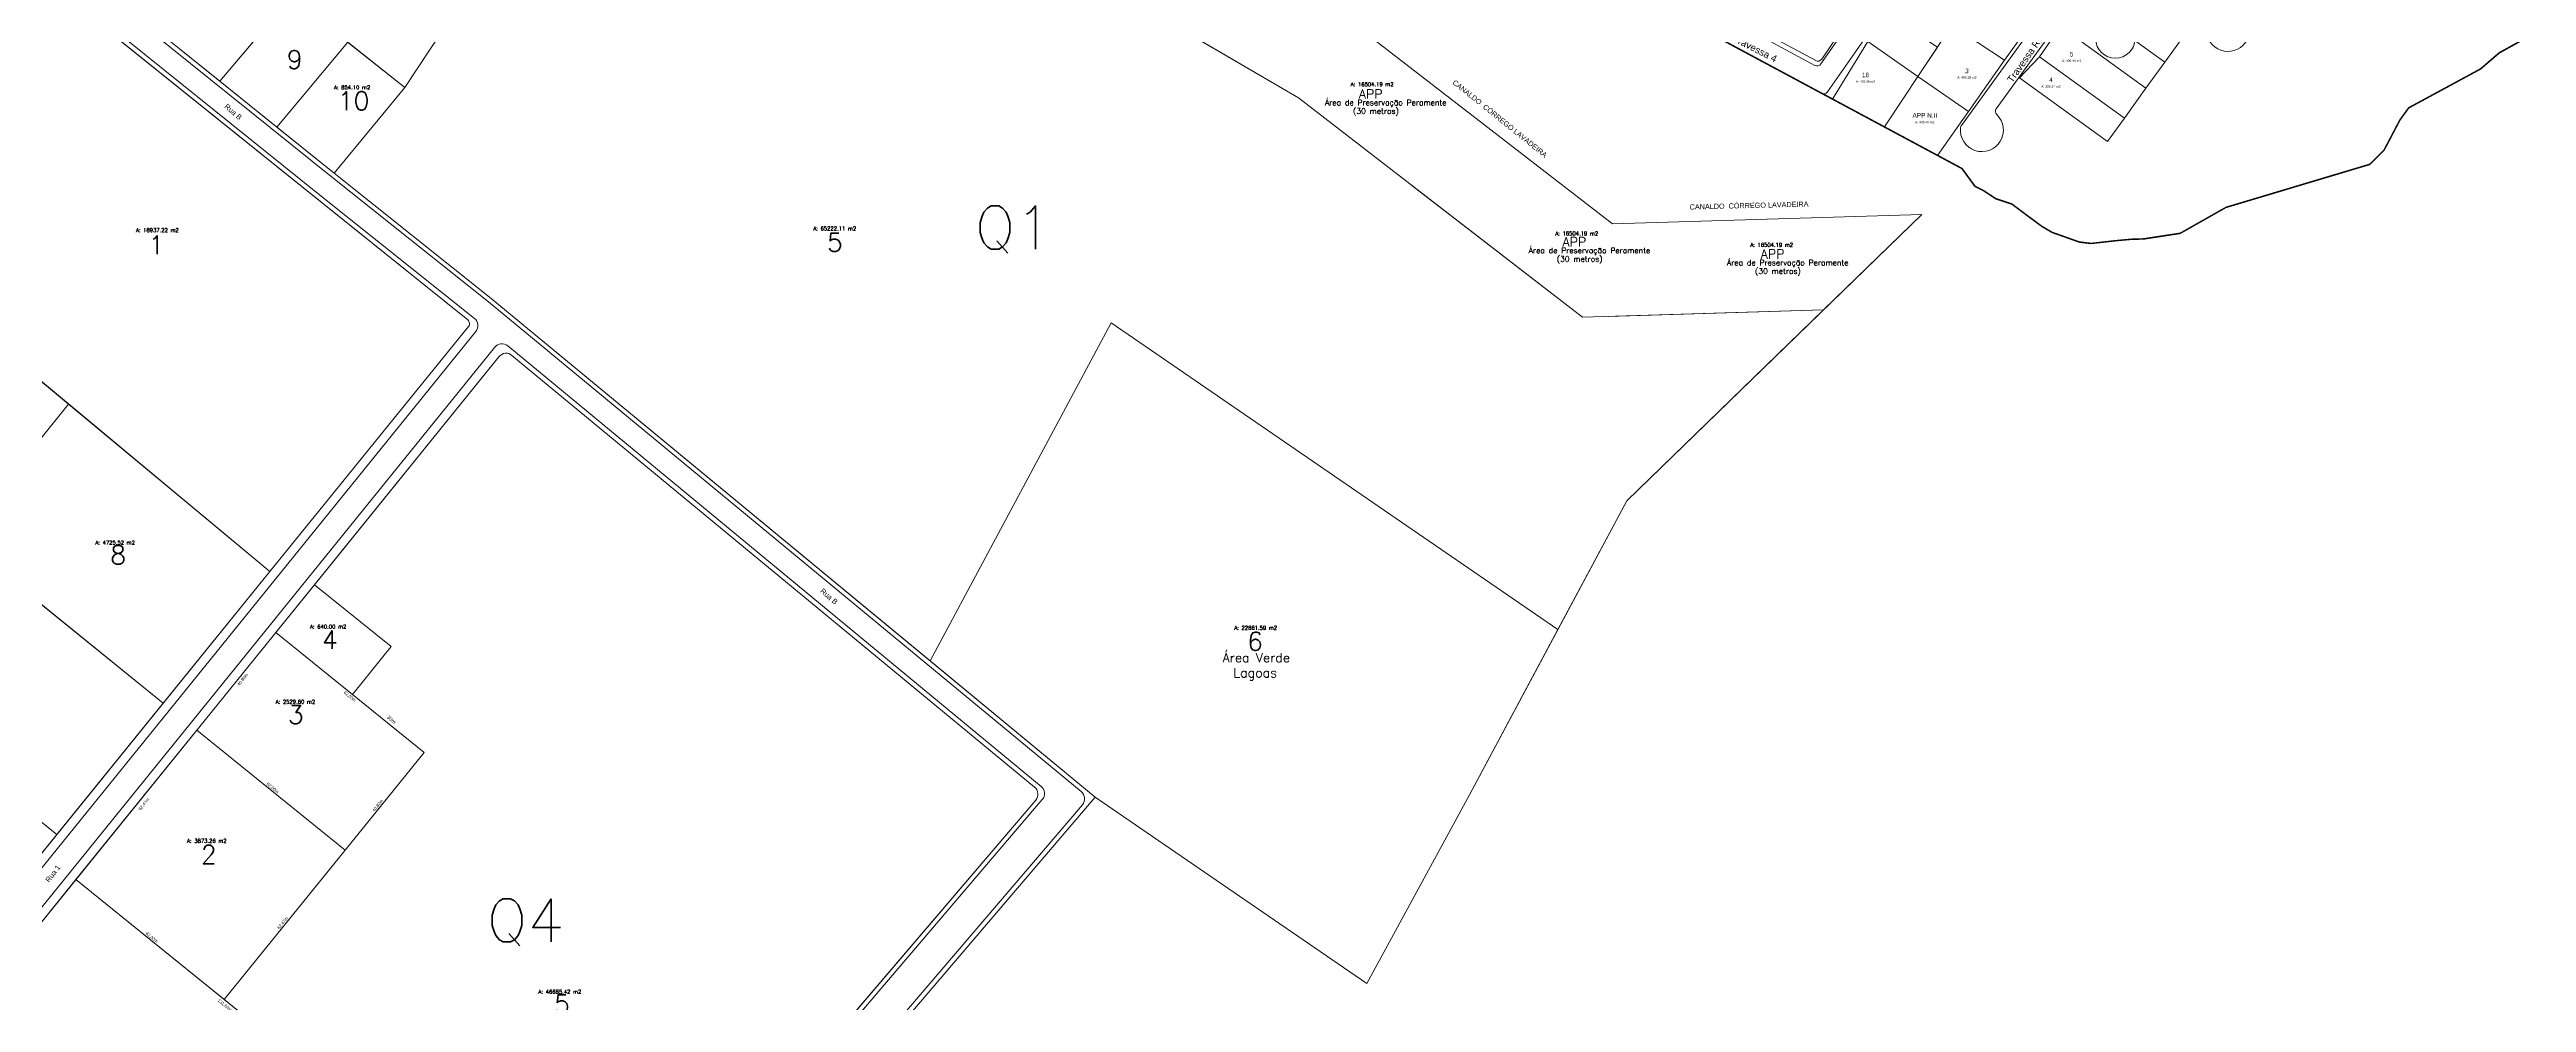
# Model space of a CAD drawing. Header units: metres. Extents: x 3808 to 8215, y 2374 to 6187.
# Drawn here: x 5863 to 6668, y 2988 to 3298 of the extents above; entities that cross this region are included whole.
import ezdxf
from ezdxf.enums import TextEntityAlignment as Align

# ---------------------------------------------------------------- set-up
doc = ezdxf.new("R2010")
doc.units = ezdxf.units.M
doc.linetypes.add('DASHDOTTED', pattern=[0.2, 0.1, -0.05, 0, -0.05])
for name, color, linetype in [('0 - Cotas', 7, 'Continuous'), ('Destinação', 7, 'Continuous'), ('ESPECARQ', 7, 'Continuous'), ('Nomes-Ruas', 7, 'Continuous'), ('PDF_Boundary-Lotes', 7, 'Continuous'), ('PDF_Meio-Fio', 32, 'Continuous'), ('PDF_Numeração_Quadras', 7, 'Continuous'), ('PDF_Perímetro', 5, 'Continuous'), ('PDF_Text', 7, 'Continuous'), ('Poligonal_1a_Ordem', 7, 'Continuous'), ('Quadras_Identificação', 7, 'Continuous'), ('REG60-100', 7, 'Continuous'), ('UNIDADE', 7, 'Continuous')]:
    doc.layers.add(name, color=color, linetype=linetype)
for name, color, linetype, lineweight in [('EL', 40, 'Continuous', 5), ('Lotes_Boundary', 7, 'Continuous', 30), ('MF', 32, 'Continuous', 30), ('Nome_Ruas', 7, 'Continuous', 0)]:
    doc.layers.add(name, color=color, linetype=linetype, lineweight=lineweight)
doc.layers.get('UNIDADE').off()
doc.styles.add('Arial', font='arial.ttf')
doc.styles.add('PDF Arial', font='arial.ttf')
doc.styles.add('REGUA100', font='arial.ttf')
doc.styles.add('REGUA60', font='romans.shx', dxfattribs={"width": 1.4})
doc.dimstyles.new('Arqui_3D', dxfattribs={"dimtxt": 1.2, "dimasz": 2.5, "dimexe": 2, "dimexo": 3, "dimgap": 0.98, "dimtad": 1, "dimtoh": 1, "dimrnd": 0.005, "dimtxsty": 'Arial', "dimblk": 'NONE', "dimcen": 0, "dimdle": 4, "dimse1": 1, "dimse2": 1, "dimsd1": 1, "dimsd2": 1, "dimclrt": 256, "dimaunit": 1, "dimadec": 0, "dimazin": 0, "dimtfac": 1, "dimtmove": 2, "dimatfit": 2, "dimldrblk": 'NONE', "dimfxl": 1, "dimtolj": 1, "dimtzin": 0, "dimarcsym": 0})
doc.dimstyles.new('Copy(2) of ISO-25', dxfattribs={"dimtxt": 1, "dimasz": 2.5, "dimexe": 1.25, "dimexo": 0.625, "dimgap": 0.2, "dimtad": 1, "dimtoh": 1, "dimlfac": 1, "dimzin": 1, "dimtxsty": 'Arial', "dimblk": 'NONE', "dimcen": 0, "dimse1": 1, "dimse2": 1, "dimsd1": 1, "dimsd2": 1, "dimclrt": 256, "dimaunit": 1, "dimadec": 3, "dimazin": 0, "dimtfac": 1, "dimtmove": 0, "dimatfit": 3, "dimldrblk": 'NONE', "dimfxl": 1, "dimtolj": 1, "dimtzin": 0, "dimarcsym": 0})

# ---------------------------------------------------------------- blocks, each defined once
blk = doc.blocks.new('INDUNI1')
at = {"color": 0, "lineweight": 0, "style": 'REGUA100', "width": 1.4, "flags": 8}
for tag, p in [('NOME1', (0, 0)), ('NOME2', (0, -4))]:
    blk.add_attdef(tag, text='', height=2.5, dxfattribs=at).set_placement(p, align=Align.CENTER)
at = {"layer": 'ESPECARQ', "color": 3, "lineweight": 0, "style": 'REGUA60', "width": 1.4}
blk.add_attdef('AREA', text='', height=25, dxfattribs=at).set_placement((0, -8), align=Align.CENTER)
at = {"layer": 'ESPECARQ', "lineweight": 0, "style": 'REGUA60', "width": 1.4, "flags": 8}
for tag, p in [('REVPAR', (0, -13)), ('PEDIR', (0, -15)), ('PISO', (0, -10))]:
    blk.add_attdef(tag, text='', height=1.5, dxfattribs=at).set_placement(p, align=Align.CENTER)
blk = doc.blocks.new('*D10802')
at = {"layer": 'Defpoints', "color": 0, "transparency": 16777216}
for p in [(5961.73, 3087.96), (5985.05, 3069.1), (5985.05, 3069.1)]:
    blk.add_point(p, dxfattribs=at)
at = {"layer": 'Lotes_Boundary', "lineweight": 5, "transparency": 16777216, "insert": (5974.39, 3079.77), "char_height": 1.2, "attachment_point": 5, "rotation": 321.04328, "style": 'Arial'}
blk.add_mtext('\\A1;30m', dxfattribs=at)
blk = doc.blocks.new('_None')
blk = doc.blocks.new('*D11912')
at = {"layer": 'Defpoints', "color": 0, "transparency": 16777216}
for p in [(5911.19, 3076.35), (5913.25, 3074.69), (5871.91, 3027.77)]:
    blk.add_point(p, dxfattribs=at)
at = {"layer": '0 - Cotas', "lineweight": 5, "transparency": 16777216, "insert": (5894.06, 3052.23), "char_height": 1, "attachment_point": 5, "rotation": 51.04328, "style": 'Arial'}
blk.add_mtext('\\A1;62,47m', dxfattribs=at)
blk = doc.blocks.new('*D11913')
at = {"layer": 'Defpoints', "color": 0, "transparency": 16777216}
for p in [(5871.91, 3027.77), (5920.12, 2988.79), (5920.12, 2988.79)]:
    blk.add_point(p, dxfattribs=at)
at = {"layer": '0 - Cotas', "lineweight": 5, "transparency": 16777216, "insert": (5896.52, 3008.91), "char_height": 1, "attachment_point": 5, "rotation": 321.04328, "style": 'Arial'}
blk.add_mtext('\\A1;62,00m', dxfattribs=at)
blk = doc.blocks.new('*D11914')
at = {"layer": 'Defpoints', "color": 0, "transparency": 16777216}
for p in [(5936.84, 3108.08), (5938.48, 3106.76), (5911.19, 3076.35)]:
    blk.add_point(p, dxfattribs=at)
at = {"layer": '0 - Cotas', "lineweight": 5, "transparency": 16777216, "insert": (5926.11, 3092.74), "char_height": 1, "attachment_point": 5, "rotation": 51.04328, "style": 'Arial'}
blk.add_mtext('\\A1;40,80m', dxfattribs=at)
blk = doc.blocks.new('*D11915')
at = {"layer": 'Defpoints', "color": 0, "transparency": 16777216}
for p in [(5959.4, 3037.37), (5959.4, 3037.37), (5920.12, 2988.79)]:
    blk.add_point(p, dxfattribs=at)
at = {"layer": '0 - Cotas', "lineweight": 5, "transparency": 16777216, "insert": (5939.14, 3013.59), "char_height": 1, "attachment_point": 5, "rotation": 51.04328, "style": 'Arial'}
blk.add_mtext('\\A1;62,47m', dxfattribs=at)
blk = doc.blocks.new('*D11916')
at = {"layer": 'Defpoints', "color": 0, "transparency": 16777216}
for p in [(5911.19, 3076.35), (5959.4, 3037.37), (5959.4, 3037.37)]:
    blk.add_point(p, dxfattribs=at)
at = {"layer": '0 - Cotas', "lineweight": 5, "transparency": 16777216, "insert": (5935.8, 3057.49), "char_height": 1, "attachment_point": 5, "rotation": 321.04328, "style": 'Arial'}
blk.add_mtext('\\A1;62,00m', dxfattribs=at)
blk = doc.blocks.new('*D11917')
at = {"layer": 'Defpoints', "color": 0, "transparency": 16777216}
for p in [(5985.05, 3069.1), (5959.4, 3037.37), (5959.4, 3037.37)]:
    blk.add_point(p, dxfattribs=at)
at = {"layer": '0 - Cotas', "lineweight": 5, "transparency": 16777216, "insert": (5970.02, 3051.78), "char_height": 1, "attachment_point": 5, "rotation": 51.04328, "style": 'Arial'}
blk.add_mtext('\\A1;40,80m', dxfattribs=at)
blk = doc.blocks.new('*D11918')
at = {"layer": 'Defpoints', "color": 0, "transparency": 16777216}
for p in [(5936.84, 3108.08), (5983.85, 3067.62), (5985.05, 3069.1)]:
    blk.add_point(p, dxfattribs=at)
at = {"layer": '0 - Cotas', "lineweight": 5, "transparency": 16777216, "insert": (5960.85, 3087.25), "char_height": 1, "attachment_point": 5, "rotation": 321.04328, "style": 'Arial'}
blk.add_mtext('\\A1;62,00m', dxfattribs=at)
blk = doc.blocks.new('*D11919')
at = {"layer": 'Defpoints', "color": 0, "transparency": 16777216}
for p in [(5871.91, 3027.77), (5842.83, 2991.81), (5844.38, 2990.56)]:
    blk.add_point(p, dxfattribs=at)
at = {"layer": '0 - Cotas', "lineweight": 5, "transparency": 16777216, "insert": (5858.06, 3008.76), "char_height": 1, "attachment_point": 5, "rotation": 51.04328, "style": 'Arial'}
blk.add_mtext('\\A1;46,25m', dxfattribs=at)
blk = doc.blocks.new('*D11921')
at = {"layer": 'Defpoints', "color": 0, "transparency": 16777216}
for p in [(5871.91, 3027.77), (5972.88, 2943.29), (5974.27, 2945.01)]:
    blk.add_point(p, dxfattribs=at)
at = {"layer": '0 - Cotas', "lineweight": 5, "transparency": 16777216, "insert": (5920.24, 2986.88), "char_height": 1, "attachment_point": 5, "rotation": 321.04328, "style": 'Arial'}
blk.add_mtext('\\A1;131,64m', dxfattribs=at)
blk = doc.blocks.new('*D11922')
at = {"layer": 'Defpoints', "color": 0, "transparency": 16777216}
for p in [(5843.04, 2989.71), (5843.04, 2989.71), (5941.62, 2907.66)]:
    blk.add_point(p, dxfattribs=at)
at = {"layer": '0 - Cotas', "lineweight": 5, "transparency": 16777216, "insert": (5892.84, 2949.3), "char_height": 1, "attachment_point": 5, "rotation": 320.22527, "style": 'Arial'}
blk.add_mtext('\\A1;128,26m', dxfattribs=at)

msp = doc.modelspace()

# ---------------------------------------------------------------- linework, layer by layer
at = {"layer": 'EL', "linetype": 'Continuous', "lineweight": 5}
for p, q in [((5978.762, 3285.296), (5886.244, 3358.666)), ((5999.232, 3209.682), (5857.769, 3323.495)), ((5955.807, 3257.454), (5864.162, 3331.187)), ((5999.489, 3316.712), (5978.762, 3285.296)), ((5955.807, 3257.454), (5978.762, 3285.296)), ((6006.865, 3216.705), (5955.807, 3257.454)), ((5934.883, 3127.925), (5792.698, 3246.282)), ((6006.865, 3216.705), (6203, 3054.593)), ((5934.883, 3127.925), (5999.457, 3207.568)), ((5842.833, 2991.809), (6009.342, 3197.749)), ((6013.586, 3198.176), (6183.368, 3057.845)), ((5828.691, 3131.748), (5869.563, 3182.299)), ((5832.099, 3000.8), (5934.883, 3127.925)), ((5961.725, 3087.961), (5974.3, 3103.513)), ((6012.343, 2852.638), (6183.74, 3053.586))]:
    msp.add_line(p, q, dxfattribs=at)
at = {"layer": 'EL', "lineweight": 5}
for p, q in [((6182.975, 3332.247), (6269.086, 3281.856)), ((5918.66, 3287.34), (5941.754, 3314.644)), ((5937.234, 3272.397), (5960.258, 3299.97)), ((6285.904, 3306.774), (6371.137, 3240.91)), ((6269.086, 3281.856), (6361.302, 3210.596)), ((6371.137, 3240.91), (6471.572, 3243.974)), ((6471.572, 3243.974), (6375.782, 3150.897)), ((6361.302, 3210.596), (6439.682, 3212.987)), ((6208.226, 3208.707), (6149.411, 3098.885)), ((6353.363, 3109.036), (6208.226, 3208.707)), ((6375.782, 3150.897), (6324.606, 3055.338)), ((5900.303, 3085.156), (5834.219, 3138.586)), ((5974.3, 3103.513), (5949.416, 3123.632)), ((5985.054, 3069.099), (5936.841, 3108.08)), ((5865.722, 3042.386), (5799.639, 3095.817)), ((5911.189, 3076.353), (5871.911, 3027.774)), ((5959.401, 3037.372), (5911.189, 3076.353)), ((5985.054, 3069.099), (5959.401, 3037.372)), ((6291.254, 2993.986), (6203, 3054.593)), ((6324.606, 3055.338), (6291.254, 2993.986)), ((5959.401, 3037.372), (5920.123, 2988.792)), ((5974.275, 2945.009), (5871.911, 3027.774))]:
    msp.add_line(p, q, dxfattribs=at)
at = {"layer": 'EL', "linetype": 'Continuous', "lineweight": 5}
for centre, radius, start, end in [((5998.292, 3208.513), 1.5, 320.965332, 51.181565), ((6011.675, 3195.863), 3, 50.425203, 141.04328), ((6181.457, 3055.533), 3, 319.53789, 50.425203)]:
    msp.add_arc(centre, radius, start, end, dxfattribs=at)
at = {"layer": 'Lotes_Boundary', "lineweight": 5}
msp.add_line((5985.054, 3069.099), (5959.401, 3037.372), dxfattribs=at)
at = {"layer": 'Lotes_Boundary', "lineweight": 5, "flags": 128}
for points in [[(6091.8, 3438.173), (6008.418, 3500.743), (6001.937, 3505.607), (5982.83, 3482.438), (6182.975, 3332.247), (6269.086, 3281.856), (6361.302, 3210.596), (6439.682, 3212.987), (6471.572, 3243.974), (6371.137, 3240.91), (6285.904, 3306.774), (6199.609, 3357.272)], [(6208.226, 3208.707), (6353.363, 3109.036), (6375.782, 3150.897), (6439.682, 3212.987), (6361.302, 3210.596), (6269.086, 3281.856), (6182.975, 3332.247), (6072.166, 3415.399), (6057.805, 3398.74), (6040.785, 3378.999), (6002.908, 3321.67), (6002.908, 3321.67), (5999.489, 3316.712), (5978.762, 3285.296), (5955.807, 3257.454), (6006.865, 3216.705), (6149.411, 3098.885)], [(5923.173, 3329.38), (5900.087, 3302.283), (5918.66, 3287.34), (5941.754, 3314.644)], [(5999.489, 3316.712), (5982.088, 3331.07), (5960.258, 3299.97), (5978.762, 3285.296)], [(5941.754, 3314.644), (5918.66, 3287.34), (5937.234, 3272.397), (5960.258, 3299.97)], [(5960.258, 3299.97), (5937.234, 3272.397), (5955.807, 3257.454), (5978.762, 3285.296)], [(5792.698, 3246.282), (5767.546, 3215.174), (5844.411, 3151.191), (5869.563, 3182.299)], [(6353.363, 3109.036), (6208.226, 3208.707), (6149.411, 3098.885), (6203, 3054.593), (6291.254, 2993.986), (6324.606, 3055.338)], [(5934.883, 3127.925), (5869.563, 3182.299), (5844.411, 3151.191), (5834.219, 3138.586), (5900.303, 3085.156)], [(5900.303, 3085.156), (5834.219, 3138.586), (5828.691, 3131.748), (5799.639, 3095.817), (5865.722, 3042.386)], [(5949.416, 3123.632), (5936.841, 3108.08), (5961.725, 3087.961), (5974.3, 3103.513)], [(5959.401, 3037.372), (5911.189, 3076.353), (5871.911, 3027.774), (5920.123, 2988.792)], [(5959.401, 3037.372), (5911.189, 3076.353), (5871.911, 3027.774), (5920.123, 2988.792)], [(5911.189, 3076.353), (5871.911, 3027.774), (5920.123, 2988.792), (5959.401, 3037.372)]]:
    msp.add_lwpolyline(points, close=True, dxfattribs=at)
for points in [[(5999.457, 3207.568, 0.4153138), (5999.232, 3209.682), (5857.769, 3323.495, 0.4118698), (5855.668, 3323.276), (5792.698, 3246.282), (5869.563, 3182.299), (5934.883, 3127.925)], [(6183.74, 3053.586, 0.4187568), (6183.368, 3057.845), (6013.586, 3198.176, 0.4173767), (6009.342, 3197.749), (5949.416, 3123.632), (5974.3, 3103.513), (5961.725, 3087.961), (5985.054, 3069.099), (5959.401, 3037.372), (5920.123, 2988.792), (5974.275, 2945.009), (5941.615, 2907.657), (6008.142, 2852.279, 0.4107041), (6012.343, 2852.638)], [(5799.639, 3095.817), (5765.822, 3053.991), (5829.972, 3000.591, 0.4183948), (5832.099, 3000.8), (5865.722, 3042.386)], [(5871.911, 3027.774), (5842.833, 2991.809, 0.4100381), (5843.039, 2989.714), (5941.615, 2907.657), (5974.275, 2945.009)]]:
    msp.add_lwpolyline(points, format="xyb", close=True, dxfattribs=at)
at = {"layer": 'MF', "linetype": 'Continuous', "lineweight": 5}
for p, q in [((5954.866, 3256.285), (5858.029, 3334.196)), ((5950.504, 3250.811), (5853.423, 3328.918)), ((6001.384, 3210.204), (5950.504, 3250.811)), ((6005.929, 3215.532), (5954.871, 3256.282)), ((6005.92, 3215.54), (6198.521, 3056.349)), ((5832.217, 2996.176), (6001.845, 3205.973)), ((5838.312, 2990.99), (6007.973, 3200.827)), ((6012.217, 3201.253), (6185.498, 3058.031)), ((6010.251, 2847.874), (6185.87, 3053.772)), ((6016.936, 2838.761), (6198.892, 3052.089))]:
    msp.add_line(p, q, dxfattribs=at)
for centre, start, end in [((5999.512, 3207.859), 321.04328, 51.406667), ((6010.306, 3198.941), 50.425203, 141.04328), ((6183.587, 3055.718), 319.53789, 50.425203), ((6196.61, 3054.036), 319.53789, 50.425203)]:
    msp.add_arc(centre, 3, start, end, dxfattribs=at)
at = {"layer": 'PDF_Boundary-Lotes', "lineweight": 5}
msp.add_lwpolyline([(6437.079, 3294.008, 0.3848471), (6439.065, 3294.498), (6452.126, 3313.85), (6435.322, 3325.797), (6418.518, 3337.744), (6402.402, 3314.571)], format="xyb", dxfattribs=at)
for points in [[(6561.56, 3308.77), (6544.152, 3324.455), (6532.677, 3306.376), (6550.503, 3293.463)], [(6459.638, 3309.499), (6454.002, 3300.227), (6470.336, 3288.848), (6476.626, 3298.34)], [(6487.879, 3314.308), (6481.338, 3305.436), (6498.431, 3294.191), (6504.243, 3302.256)], [(6532.677, 3306.376), (6523.061, 3313.299), (6516.617, 3305.11), (6544.402, 3285.049), (6550.503, 3293.463)], [(6470.336, 3288.848), (6454.002, 3300.227), (6442.593, 3281.447), (6459.415, 3272.428), (6465.849, 3282.095)], [(6498.431, 3294.191), (6481.338, 3305.436), (6470.336, 3288.848), (6486.698, 3277.503)], [(6516.617, 3305.11), (6509.811, 3295.28), (6537.393, 3275.329), (6544.402, 3285.049)], [(6509.811, 3295.28), (6503.313, 3288.373), (6531.923, 3267.745), (6537.393, 3275.329)], [(6483.576, 3273.032), (6486.698, 3277.503), (6470.336, 3288.848), (6465.849, 3282.095), (6459.415, 3272.428), (6476.643, 3263.19)]]:
    msp.add_lwpolyline(points, close=True, dxfattribs=at)
msp.add_lwpolyline([(6402.928, 3312.368), (6437.112, 3294.059)], dxfattribs=at)
at = {"layer": 'PDF_Meio-Fio', "lineweight": 5}
for points in [[(6438.824, 3292.932), (6488.379, 3363.98, 0.4065804), (6488.04, 3366.083)], [(6439.001, 3283.349, 0.3805088), (6440.959, 3283.804), (6493.977, 3359.804)]]:
    msp.add_lwpolyline(points, format="xyb", dxfattribs=at)
for points in [[(6528.737, 3334.248), (6484.458, 3272.889)], [(6533.974, 3331.197), (6495.783, 3278.379)], [(6390.467, 3309.41), (6439.04, 3283.336)], [(6400.755, 3311.877), (6436.842, 3292.459)], [(6440.224, 3282.706), (6484.601, 3258.88)], [(6486.779, 3265.9), (6486.698, 3265.732)]]:
    msp.add_lwpolyline(points, dxfattribs=at)
for centre, radius, start, end in [((6571.042, 3303.99), 6.997, 151.957543, 79.864379), ((6437.556, 3293.779), 1.517, 241.771748, 325.100791), ((6491.091, 3271.414), 6.997, 173.660232, 45.955806), ((6496.988, 3277.526), 1.517, 144.164762, 225.953308), ((6485.633, 3272.001), 1.517, 144.164142, 173.664644)]:
    msp.add_arc(centre, radius, start, end, dxfattribs=at)
at = {"layer": 'PDF_Numeração_Quadras', "lineweight": 5}
msp.add_circle((6534.453, 3301.106), 6.363, dxfattribs=at)
at = {"layer": 'PDF_Perímetro', "color": 1, "lineweight": 5}
msp.add_lwpolyline([(6667.743, 3301.296, 0.514, 0.514, 0), (6659.211, 3296.548, 0.514, 0.514, 0), (6653.075, 3291.283, 0.496, 0.496, 0), (6629.758, 3278.649, 0.503, 0.503, 0), (6626.907, 3274.717, 0.497, 0.497, 0), (6621.728, 3264.861, 0.468, 0.468, 0), (6617.135, 3260.286, 0.503, 0.503, 0), (6570.371, 3246.278, 0.477, 0.477, 0), (6555.523, 3237.856, 0.511, 0.511, 0), (6543.617, 3236.027, 0.516, 0.516, 0), (6540.054, 3235.953, 0.481, 0.481, 0), (6534.647, 3235.467, 0.48, 0.48, 0), (6526.595, 3234.558, 0.503, 0.503, 0), (6522.79, 3235.009, 0.499, 0.499, 0), (6513.944, 3238.143, 0.499, 0.499, 0), (6510.56, 3240.128, 0.5, 0.5, 0), (6504.619, 3244.53, 0.502, 0.502, 0), (6500.868, 3247.349, 0.514, 0.514, 0), (6495.64, 3249.099, 0.505, 0.505, 0), (6491.547, 3251.79, 0.486, 0.486, 0), (6488.848, 3253.147, 0.527, 0.527, 0), (6484.63, 3258.914, 0.506, 0.506, 0), (6215.583, 3403.336, 0.489, 0.489, 0)], format="xyseb", dxfattribs=at)
at = {"layer": 'Poligonal_1a_Ordem', "linetype": 'DASHDOTTED', "lineweight": 5, "ltscale": 700}
for p, q in [((6269.086, 3281.856), (6182.975, 3332.247)), ((6361.302, 3210.596), (6269.086, 3281.856)), ((6439.682, 3212.987), (6361.302, 3210.596))]:
    msp.add_line(p, q, dxfattribs=at)
at = {"layer": 'Poligonal_1a_Ordem', "linetype": 'Continuous', "lineweight": 5}
for p, q in [((6371.137, 3240.91), (6285.904, 3306.774)), ((6471.572, 3243.974), (6371.137, 3240.91)), ((6375.782, 3150.897), (6471.572, 3243.974)), ((6324.606, 3055.338), (6375.782, 3150.897)), ((6018.078, 2837.787), (6203, 3054.593)), ((6203, 3054.593), (6291.254, 2993.986)), ((6291.254, 2993.986), (6324.606, 3055.338))]:
    msp.add_line(p, q, dxfattribs=at)

# ---------------------------------------------------------------- block references
at = {"layer": 'UNIDADE', "lineweight": 5}
ref = msp.add_blockref('INDUNI1', (5961.631, 3285.067), dxfattribs=dict(at, xscale=0.05, yscale=0.05, zscale=0.05))
ref.add_attrib('AREA', 'A: 854.10 m2', dxfattribs={"layer": 'ESPECARQ', "color": 3, "lineweight": 0, "height": 1.25, "style": 'REGUA60'}).set_placement((5961.631, 3284.676), align=Align.CENTER)
ref = msp.add_blockref('INDUNI1', (6293.008, 3286.069), dxfattribs=dict(at, xscale=0.05, yscale=0.05, zscale=0.05))
ref.add_attrib('AREA', 'A: 16504.19 m2', dxfattribs={"layer": 'ESPECARQ', "color": 3, "lineweight": 0, "height": 1.25, "style": 'REGUA60'}).set_placement((6293.008, 3285.678), align=Align.CENTER)
ref = msp.add_blockref('INDUNI1', (5898.382, 3238.655), dxfattribs=dict(at, xscale=0.05, yscale=0.05, zscale=0.05))
ref.add_attrib('AREA', 'A: 18937.22 m2', dxfattribs={"layer": 'ESPECARQ', "color": 3, "lineweight": 0, "height": 1.25, "style": 'REGUA60'}).set_placement((5898.382, 3238.265), align=Align.CENTER)
ref = msp.add_blockref('INDUNI1', (6118.428, 3239.199), dxfattribs=dict(at, xscale=0.05, yscale=0.05, zscale=0.05))
ref.add_attrib('AREA', 'A: 65222.11 m2', dxfattribs={"layer": 'ESPECARQ', "color": 3, "lineweight": 0, "height": 1.25, "style": 'REGUA60'}).set_placement((6118.428, 3238.808), align=Align.CENTER)
ref = msp.add_blockref('INDUNI1', (6359.474, 3237.567), dxfattribs=dict(at, xscale=0.05, yscale=0.05, zscale=0.05))
ref.add_attrib('AREA', 'A: 16504.19 m2', dxfattribs={"layer": 'ESPECARQ', "color": 3, "lineweight": 0, "height": 1.25, "style": 'REGUA60'}).set_placement((6359.474, 3237.176), align=Align.CENTER)
ref = msp.add_blockref('INDUNI1', (6422.8, 3233.863), dxfattribs=dict(at, xscale=0.05, yscale=0.05, zscale=0.05))
ref.add_attrib('AREA', 'A: 16504.19 m2', dxfattribs={"layer": 'ESPECARQ', "color": 3, "lineweight": 0, "height": 1.25, "style": 'REGUA60'}).set_placement((6422.8, 3233.472), align=Align.CENTER)
ref = msp.add_blockref('INDUNI1', (5884.653, 3137.066), dxfattribs=dict(at, xscale=0.05, yscale=0.05, zscale=0.05))
ref.add_attrib('AREA', 'A: 4725.52 m2', dxfattribs={"layer": 'ESPECARQ', "color": 3, "lineweight": 0, "height": 1.25, "style": 'REGUA60'}).set_placement((5884.653, 3136.675), align=Align.CENTER)
ref = msp.add_blockref('INDUNI1', (5953.866, 3109.755), dxfattribs=dict(at, xscale=0.05, yscale=0.05, zscale=0.05))
ref.add_attrib('AREA', 'A: 640.00 m2', dxfattribs={"layer": 'ESPECARQ', "color": 3, "lineweight": 0, "height": 1.25, "style": 'REGUA60'}).set_placement((5953.866, 3109.365), align=Align.CENTER)
ref = msp.add_blockref('INDUNI1', (6255.172, 3109.36), dxfattribs=dict(at, xscale=0.05, yscale=0.05, zscale=0.05))
ref.add_attrib('AREA', 'A: 22661.59 m2', dxfattribs={"layer": 'ESPECARQ', "color": 3, "lineweight": 0, "height": 1.25, "style": 'REGUA60'}).set_placement((6255.172, 3108.969), align=Align.CENTER)
ref = msp.add_blockref('INDUNI1', (5943.227, 3085.324), dxfattribs=dict(at, xscale=0.05, yscale=0.05, zscale=0.05))
ref.add_attrib('AREA', 'A: 2529.60 m2', dxfattribs={"layer": 'ESPECARQ', "color": 3, "lineweight": 0, "height": 1.25, "style": 'REGUA60'}).set_placement((5943.227, 3084.933), align=Align.CENTER)
ref = msp.add_blockref('INDUNI1', (5914.444, 3040.106), dxfattribs=dict(at, xscale=0.05, yscale=0.05, zscale=0.05))
ref.add_attrib('AREA', 'A: 3873.26 m2', dxfattribs={"layer": 'ESPECARQ', "color": 3, "lineweight": 0, "height": 1.25, "style": 'REGUA60'}).set_placement((5914.444, 3039.716), align=Align.CENTER)
ref = msp.add_blockref('INDUNI1', (6029.144, 2991.063), dxfattribs=dict(at, xscale=0.05, yscale=0.05, zscale=0.05))
ref.add_attrib('AREA', 'A: 46685.42 m2', dxfattribs={"layer": 'ESPECARQ', "color": 3, "lineweight": 0, "height": 1.25, "style": 'REGUA60'}).set_placement((6029.144, 2990.672), align=Align.CENTER)

# ---------------------------------------------------------------- texts
at = {"layer": 'Destinação', "lineweight": 5, "style": 'REGUA60'}
for s, height, p in [('APP', 3, (6288.673, 3281.649)), ('Área de Preservação Peramente', 1.8, (6277.692, 3279.463)), ('(30 metros)', 1.8, (6286.809, 3276.703)), ('APP', 3, (6354.854, 3233.561)), ('Área de Preservação Peramente', 1.8, (6343.873, 3231.375)), ('(30 metros)', 1.8, (6352.99, 3228.615)), ('Área de Preservação Peramente', 1.8, (6408.276, 3227.424)), ('(30 metros)', 1.8, (6417.393, 3224.664)), ('APP', 3, (6419.257, 3229.61)), ('Área Verde', 3, (6244.436, 3098.404)), ('Lagoas', 3, (6247.948, 3093.504))]:
    msp.add_text(s, height=height, dxfattribs=at).set_placement(p)
at = {"layer": 'Nome_Ruas', "lineweight": 5, "style": 'Arial'}
for s, rotation, p in [('CANALDO  CÓRREGO LAVADEIRA', 321.136869, (6318.95, 3286.592)), ('Rua B', 319.023727, (5919.998, 3278.846)), ('CANALDO  CÓRREGO LAVADEIRA', 1.440769, (6396.201, 3245.574)), ('Rua B', 319.023727, (6113.564, 3121.322)), ('Rua 1', 52.283993, (5863.199, 3026.707))]:
    msp.add_text(s, height=1.68, rotation=rotation, dxfattribs=at).set_placement(p)
at = {"layer": 'Nomes-Ruas', "lineweight": 5, "style": 'REGUA100'}
for s, rotation, p in [('Travessa Rio Verde', 54.909224, (6500.965, 3286.609)), ('Travessa 4', 332.933065, (6409.964, 3300.464))]:
    msp.add_text(s, height=2.25, rotation=rotation, dxfattribs=at).set_placement(p)
at = {"layer": 'PDF_Text', "lineweight": 5, "char_height": 1.5, "attachment_point": 7, "style": 'PDF Arial'}
for s, insert, rotation in [('3', (6485.642, 3289.89), 358.966962), ('5', (6519.681, 3295.303), 0.669942), ('16', (6452.123, 3288.578), 359.829232), ('4', (6512.959, 3287.017), 358.966962), ('APP N.II', (6468.559, 3275.432), 359.82395)]:
    msp.add_mtext(s, dxfattribs=dict(at, insert=insert, rotation=rotation))
at = {"layer": 'PDF_Text', "color": 1, "lineweight": 5, "char_height": 0.74999, "attachment_point": 7, "style": 'PDF Arial'}
for s, insert, rotation in [('A: 409.44 m2', (6517.109, 3293.565), 0.005443), ('A: 405.49 m2', (6450.132, 3286.83), 359.741712), ('A: 406.28 m2', (6483.135, 3288.158), 359.681041), ('A: 325.34 m2', (6510.422, 3285.225), 359.681041), ('A: 365.40 m2', (6469.432, 3273.635), 0.005443)]:
    msp.add_mtext(s, dxfattribs=dict(at, insert=insert, rotation=rotation))
at = {"layer": 'Quadras_Identificação', "lineweight": 5, "style": 'REGUA60'}
for s, p in [('Q1', (6163.889, 3232.745)), ('Q4', (6005.351, 3007.54))]:
    msp.add_text(s, height=14, dxfattribs=at).set_placement(p)
at = {"layer": 'REG60-100', "lineweight": 5, "style": 'REGUA60'}
for s, p in [('9', (5940.438, 3291.324)), ('10', (5956.984, 3277.941)), ('1', (5895.465, 3231.044)), ('5', (6115.908, 3231.936)), ('8', (5883.074, 3130.311)), ('4', (5951.852, 3102.733)), ('6', (6252.424, 3102.207)), ('3', (5940.798, 3078.384)), ('2', (5912.516, 3032.896)), ('5', (6027.251, 2984.31))]:
    msp.add_text(s, height=6, dxfattribs=at).set_placement(p)

# ---------------------------------------------------------------- dimensions: what is measured, and where the dimension line sits
at = {"layer": '0 - Cotas', "lineweight": 5}
for base, p1, p2, angle, picture, middle in [((5938.477, 3106.758), (5911.189, 3076.353), (5936.841, 3108.08), 51.04328, '*D11914', (5926.735, 3092.235)), ((5983.855, 3067.616), (5936.841, 3108.08), (5985.054, 3069.099), 321.04328, '*D11918', (5960.345, 3086.624)), ((5913.247, 3074.689), (5871.911, 3027.774), (5911.189, 3076.353), 51.04328, '*D11912', (5894.681, 3051.726)), ((5959.401, 3037.372), (5911.189, 3076.353), (5959.401, 3037.372), 321.04328, '*D11916', (5935.295, 3056.862)), ((5959.401, 3037.372), (5985.054, 3069.099), (5959.401, 3037.372), 231.04328, '*D11917', (5970.643, 3051.275)), ((5959.401, 3037.372), (5920.123, 2988.792), (5959.401, 3037.372), 51.04328, '*D11915', (5939.762, 3013.082)), ((5844.379, 2990.56), (5871.911, 3027.774), (5842.833, 2991.809), 231.04328, '*D11919', (5858.683, 3008.252)), ((5920.123, 2988.792), (5871.911, 3027.774), (5920.123, 2988.792), 321.04328, '*D11913', (5896.017, 3008.283)), ((5972.882, 2943.286), (5871.911, 3027.774), (5974.275, 2945.009), 321.04328, '*D11921', (5919.733, 2986.259)), ((5843.039, 2989.714), (5941.615, 2907.657), (5843.039, 2989.714), 140.225271, '*D11922', (5892.327, 2948.685))]:
    dim = msp.add_linear_dim(base=base, p1=p1, p2=p2, angle=angle, dimstyle='Copy(2) of ISO-25', override={"dimpost": 'm'}, dxfattribs=at)
    dim.commit()
    dim.dimension.update_dxf_attribs({"geometry": picture, "text_midpoint": middle, "dimtype": 161})
at = {"layer": 'Lotes_Boundary', "lineweight": 5}
dim = msp.add_aligned_dim(p1=(5961.725, 3087.961), p2=(5985.054, 3069.099), distance=0, dimstyle='Arqui_3D', override={"dimpost": 'm'}, dxfattribs=at)
dim.commit()
dim.dimension.update_dxf_attribs({"geometry": '*D10802', "text_midpoint": (5974.391, 3079.768)})

doc.saveas('drawing.dxf')
